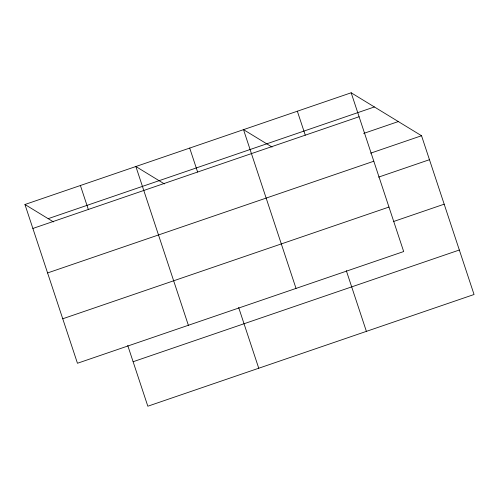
<?xml version="1.0" encoding="UTF-8"?>
<svg xmlns="http://www.w3.org/2000/svg" width="499" height="499" viewBox="0 0 499 499"><rect width="100%" height="100%" fill="white"/><g stroke="black" fill="none" stroke-linecap="round" stroke-linejoin="round"><path stroke-width="0.75" d="M351.171 92.783L403.679 251.546L77.457 363.26L24.95 204.496L351.171 92.783L421.543 135.74L474.05 294.504L147.829 406.217L127.738 345.47M48.172 218.668L374.393 106.954M32.872 228.455L359.093 116.741M363.665 133.433L398.321 121.563M370.663 153.162L421.543 135.74M47.586 272.941L373.807 161.227M378.591 177.12L429.464 159.699M62.743 318.774L388.964 207.06M393.299 221.606L444.179 204.185M133.114 361.731L459.336 250.018M272.061 147.068L243.518 129.646L296.026 288.416M164.408 183.931L135.865 166.51L188.373 325.279M24.95 204.496L53.487 221.918M297.348 111.215L305.269 135.173M346.306 270.62L366.397 331.373M189.695 148.078L197.616 172.036M238.653 307.484L258.744 368.237M80.408 185.503L88.329 209.461"/></g></svg>
